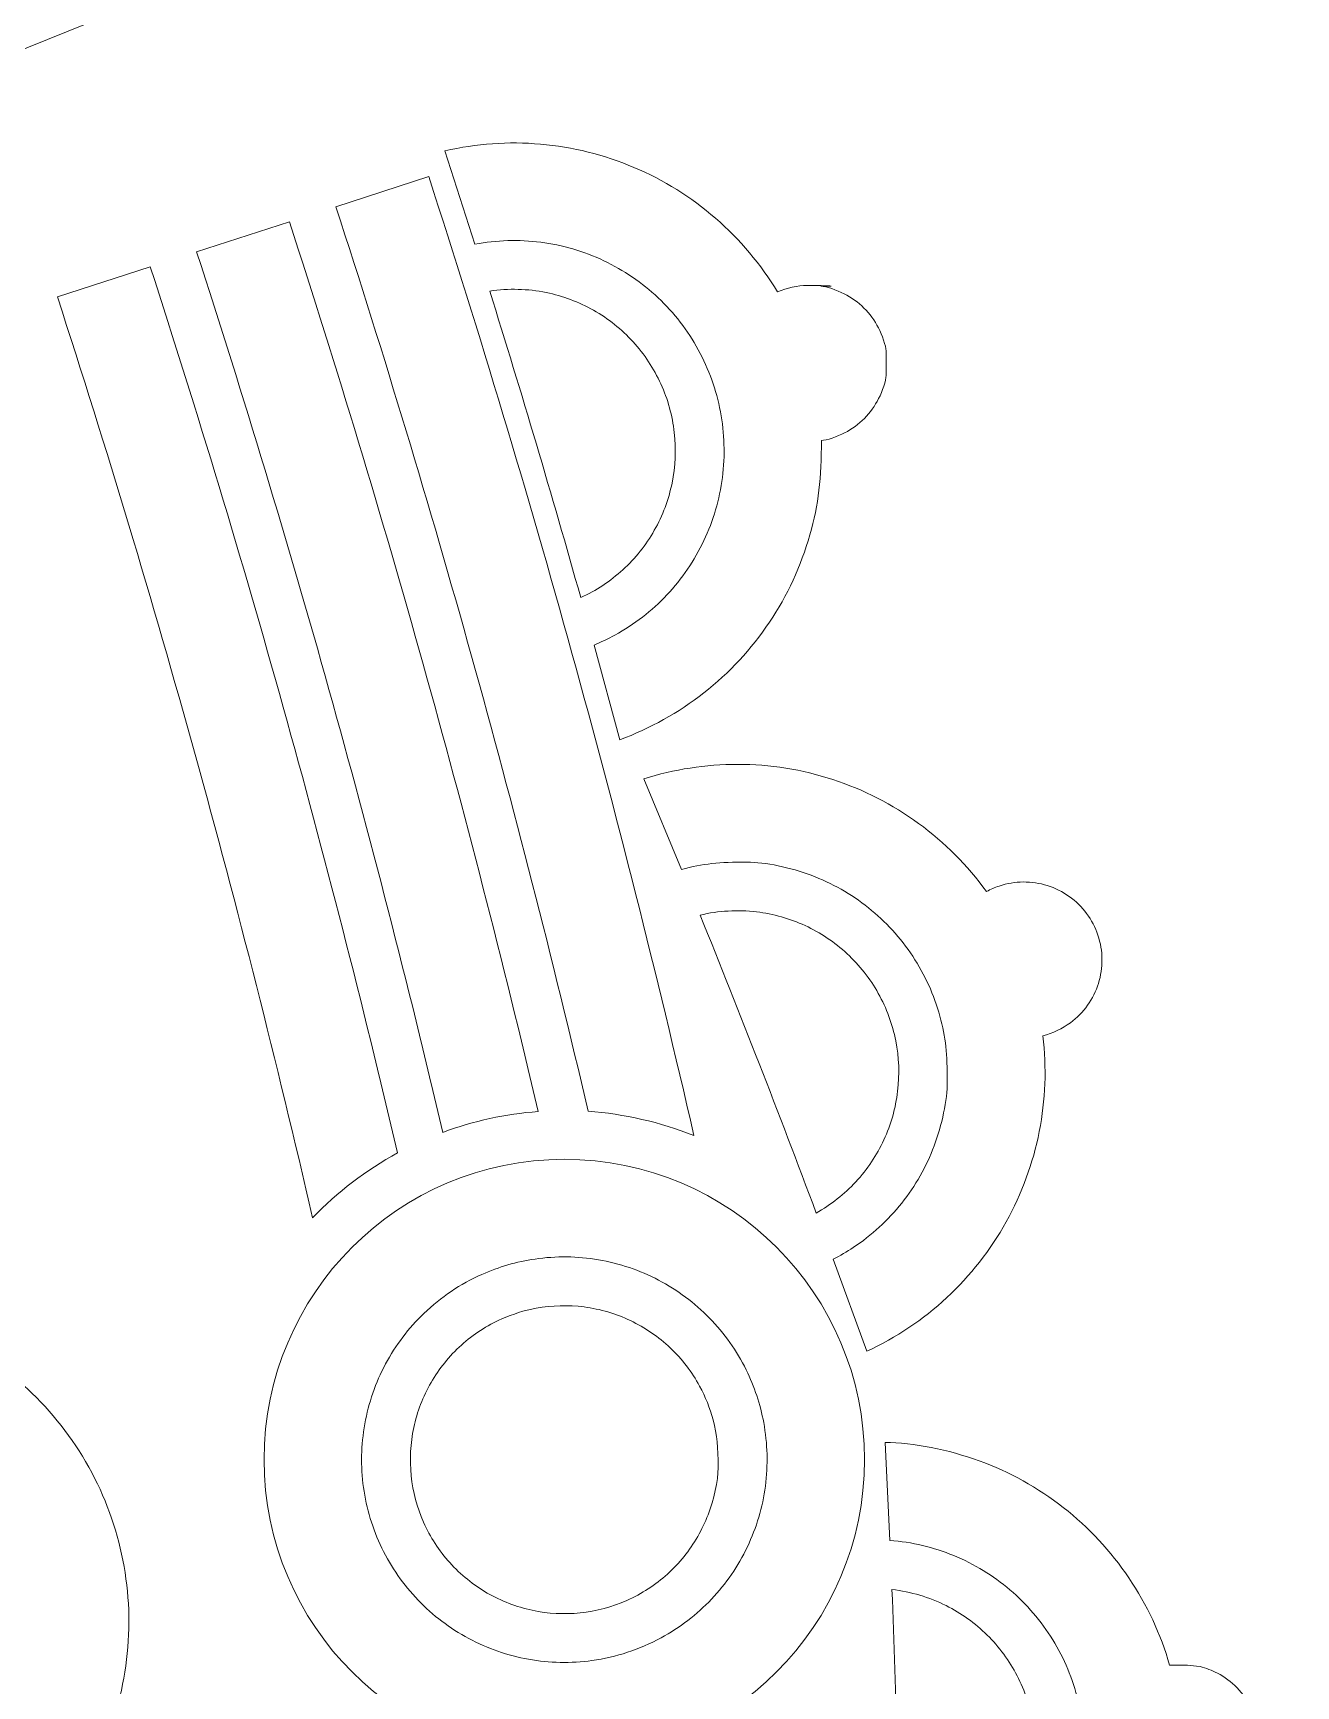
# Model space of a CAD drawing. Header units: millimetres. Extents: x -216 to 235, y -247 to 205.
# Drawn here: x 142.84 to 158.94, y 4.16 to 25.22 of the extents above; entities that cross this region are included whole.
import ezdxf

# ---------------------------------------------------------------- set-up
doc = ezdxf.new("R2010")
doc.units = ezdxf.units.MM
doc.header["$MEASUREMENT"] = 0
doc.layers.add('Camada 1', color=7, linetype='Continuous')

msp = doc.modelspace()

# ---------------------------------------------------------------- linework, layer by layer
at = {"layer": 'Camada 1', "color": 240, "lineweight": 18}
msp.add_open_spline([(40.386, -243.7514), (52.549, -242.0562), (64.5321, -239.369), (76.2543, -235.708), (76.2543, -235.708), (98.8911, -228.6351), (120.1427, -218.1082), (139.486, -204.3864), (139.486, -204.3864), (164.4969, -186.644), (185.4274, -164.233), (201.4217, -138.0695), (201.4217, -138.0695), (213.7717, -117.7741), (222.7947, -95.7966), (228.2686, -72.6782), (228.2686, -72.6782), (232.7664, -53.682), (234.7784, -34.2646), (234.2711, -14.7498), (234.2711, -14.7498), (233.6078, 8.9614), (229.2434, 32.277), (221.2854, 54.6227), (221.2854, 54.6227), (213.3274, 76.9685), (201.9717, 97.7943), (187.498, 116.5872), (187.498, 116.5872), (182.1139, 123.578), (176.3293, 130.2413), (170.1642, 136.5541), (170.1642, 136.5541), (153.5928, 153.4769), (134.5781, 167.599), (113.5883, 178.5727), (113.5883, 178.5727), (92.5985, 189.5464), (70.1505, 197.1015), (46.7969, 201.0519), (46.7969, 201.0519), (39.0919, 202.3552), (31.3295, 203.2562), (23.5308, 203.7524), (23.5308, 203.7524), (0.054, 205.2792), (-23.3725, 203.1146), (-46.1721, 197.3119), (-46.1721, 197.3119), (-57.2082, 194.503), (-67.9982, 190.8615), (-78.4793, 186.4083), (-78.4793, 186.4083), (-100.2525, 177.1917), (-120.3159, 164.6826), (-138.1754, 149.1888), (-138.1754, 149.1888), (-156.0349, 133.6951), (-171.2507, 115.5983), (-183.4483, 95.344), (-183.4483, 95.344), (-190.4371, 83.7389), (-196.3515, 71.5511), (-201.1434, 58.8799), (-201.1434, 58.8799), (-210.746, 33.3304), (-215.639, 6.4782), (-215.6655, -20.8162), (-215.6655, -20.8162), (-215.6885, -44.4186), (-212.0189, -67.7341), (-204.7472, -90.1884), (-204.7472, -90.1884), (-197.4754, -112.6427), (-186.7806, -133.683), (-172.926, -152.7913), (-172.926, -152.7913), (-167.4686, -160.3181), (-161.5547, -167.4917), (-155.2071, -174.2846)], degree=3, knots=[0, 0, 0, 0, 0.047619, 0.047619, 0.047619, 0.047619, 0.0952381, 0.0952381, 0.0952381, 0.0952381, 0.1428571, 0.1428571, 0.1428571, 0.1428571, 0.1904762, 0.1904762, 0.1904762, 0.1904762, 0.2380952, 0.2380952, 0.2380952, 0.2380952, 0.2857143, 0.2857143, 0.2857143, 0.2857143, 0.3333333, 0.3333333, 0.3333333, 0.3333333, 0.3809524, 0.3809524, 0.3809524, 0.3809524, 0.4285714, 0.4285714, 0.4285714, 0.4285714, 0.4761905, 0.4761905, 0.4761905, 0.4761905, 0.5238095, 0.5238095, 0.5238095, 0.5238095, 0.5714286, 0.5714286, 0.5714286, 0.5714286, 0.6190476, 0.6190476, 0.6190476, 0.6190476, 0.6666667, 0.6666667, 0.6666667, 0.6666667, 0.7142857, 0.7142857, 0.7142857, 0.7142857, 0.7619048, 0.7619048, 0.7619048, 0.7619048, 0.8095238, 0.8095238, 0.8095238, 0.8095238, 0.8571429, 0.8571429, 0.8571429, 0.8571429, 0.9047619, 0.9047619, 0.9047619, 0.9047619, 1, 1, 1, 1], dxfattribs=at)
at = {"layer": 'Camada 1', "color": 250, "lineweight": 18}
for points, knots in [([(169.4556, 135.5004), (152.9965, 152.348), (134.1044, 166.4135), (113.2447, 177.3504), (113.2447, 177.3504), (92.385, 188.2873), (70.0712, 195.8264), (46.8527, 199.782), (46.8527, 199.782), (39.1901, 201.0875), (31.4701, 201.9926), (23.7134, 202.4951), (23.7134, 202.4951), (0.3708, 204.0413), (-22.9262, 201.9169), (-45.6041, 196.1741), (-45.6041, 196.1741), (-56.5864, 193.3931), (-67.3248, 189.7829), (-77.7567, 185.3645), (-77.7567, 185.3645), (-99.4202, 176.2238), (-119.3871, 163.8067), (-137.1658, 148.419), (-137.1658, 148.419), (-154.9444, 133.0313), (-170.097, 115.0518), (-182.2504, 94.9233), (-182.2504, 94.9233), (-189.2131, 83.3915), (-195.1084, 71.2792), (-199.8881, 58.6848), (-199.8881, 58.6848), (-209.4979, 33.2044), (-214.3954, 6.4161), (-214.4225, -20.8161), (-214.4225, -20.8161), (-214.4225, -44.3152), (-210.6959, -67.68), (-203.3914, -90.0987), (-203.3914, -90.0987), (-196.087, -112.5174), (-185.3655, -133.5174), (-171.4908, -152.5816), (-171.4908, -152.5816), (-166.2338, -159.8049), (-160.555, -166.7015), (-154.4747, -173.2469), (-154.4747, -173.2469), (-138.5335, -190.4321), (-120.1002, -204.912), (-99.6287, -216.33), (-99.6287, -216.33), (-77.9909, -228.3986), (-54.6567, -236.727), (-30.2673, -241.0865), (-30.2673, -241.0865), (-7.2069, -245.2627), (16.2229, -245.78), (39.4452, -242.6257)], [0, 0, 0, 0, 0.0625, 0.0625, 0.0625, 0.0625, 0.125, 0.125, 0.125, 0.125, 0.1875, 0.1875, 0.1875, 0.1875, 0.25, 0.25, 0.25, 0.25, 0.3125, 0.3125, 0.3125, 0.3125, 0.375, 0.375, 0.375, 0.375, 0.4375, 0.4375, 0.4375, 0.4375, 0.5, 0.5, 0.5, 0.5, 0.5625, 0.5625, 0.5625, 0.5625, 0.625, 0.625, 0.625, 0.625, 0.6875, 0.6875, 0.6875, 0.6875, 0.75, 0.75, 0.75, 0.75, 0.8125, 0.8125, 0.8125, 0.8125, 0.875, 0.875, 0.875, 0.875, 1, 1, 1, 1]), ([(99.0752, -223.5108), (120.3873, -214.0775), (139.9613, -201.4264), (157.3152, -185.869), (157.3152, -185.869), (174.6691, -170.3116), (189.3757, -152.2309), (201.0728, -132.0723), (201.0728, -132.0723), (204.8494, -125.5637), (208.2899, -118.8715), (211.3855, -112.0128), (211.3855, -112.0128), (220.9957, -90.6018), (227.1381, -67.9511), (229.6616, -44.6183), (229.6616, -44.6183), (230.6264, -35.6978), (231.0521, -26.7353), (230.9373, -17.7634), (230.9373, -17.7634), (230.6204, 5.5261), (226.664, 28.4794), (219.1656, 50.5313), (219.1656, 50.5313), (211.6673, 72.5831), (200.8116, 93.1904), (186.8659, 111.8459), (186.8659, 111.8459), (180.4775, 120.3917), (173.4894, 128.4544), (165.9379, 135.9921), (165.9379, 135.9921), (163.2606, 138.6646), (160.5161, 141.2679), (157.7061, 143.8004)], [0, 0, 0, 0, 0.1, 0.1, 0.1, 0.1, 0.2, 0.2, 0.2, 0.2, 0.3, 0.3, 0.3, 0.3, 0.4, 0.4, 0.4, 0.4, 0.5, 0.5, 0.5, 0.5, 0.6, 0.6, 0.6, 0.6, 0.7, 0.7, 0.7, 0.7, 0.8, 0.8, 0.8, 0.8, 1, 1, 1, 1]), ([(60.7714, 142.4533), (77.9787, 137.0124), (94.123, 128.9467), (108.8068, 118.4548), (108.8068, 118.4548), (124.9538, 106.9173), (138.8796, 92.7784), (150.1705, 76.4581), (150.1705, 76.4581), (160.415, 61.5908), (168.2076, 45.304), (173.3565, 27.9986), (173.3565, 27.9986), (178.6945, 10.0576), (181.054, -8.5113), (180.3726, -27.2172), (180.3726, -27.2172), (179.6985, -45.2033), (176.219, -62.8625), (170.0198, -79.76), (170.0198, -79.76), (163.8206, -96.6575), (155.0545, -112.3772), (143.9371, -126.532), (143.9371, -126.532), (140.0032, -131.5408), (135.7961, -136.3224), (131.3289, -140.8621), (131.3289, -140.8621), (122.0238, -150.3182), (111.6907, -158.6385), (100.4673, -165.7122)], [0, 0, 0, 0, 0.1111111, 0.1111111, 0.1111111, 0.1111111, 0.2222222, 0.2222222, 0.2222222, 0.2222222, 0.3333333, 0.3333333, 0.3333333, 0.3333333, 0.4444444, 0.4444444, 0.4444444, 0.4444444, 0.5555556, 0.5555556, 0.5555556, 0.5555556, 0.6666667, 0.6666667, 0.6666667, 0.6666667, 0.7777778, 0.7777778, 0.7777778, 0.7777778, 1, 1, 1, 1]), ([(157.7781, 142.3947), (174.8588, 126.9372), (189.3112, 108.9981), (200.7793, 89.0189), (200.7793, 89.0189), (208.9387, 74.804), (215.4585, 59.7664), (220.2569, 44.0943), (220.2569, 44.0943), (227.0855, 21.7894), (230.3409, -1.3091), (229.9427, -24.6323), (229.9427, -24.6323), (229.7943, -33.3264), (229.1356, -41.9967), (227.9688, -50.6134), (227.9688, -50.6134), (224.8247, -73.616), (218.1209, -95.8435), (208.0225, -116.7486), (208.0225, -116.7486), (198.742, -135.9605), (186.7927, -153.6364), (172.4235, -169.4081), (172.4235, -169.4081), (151.9431, -191.8875), (127.3193, -209.7323), (99.5812, -222.1967)], [0, 0, 0, 0, 0.125, 0.125, 0.125, 0.125, 0.25, 0.25, 0.25, 0.25, 0.375, 0.375, 0.375, 0.375, 0.5, 0.5, 0.5, 0.5, 0.625, 0.625, 0.625, 0.625, 0.75, 0.75, 0.75, 0.75, 1, 1, 1, 1]), ([(99.8055, -164.6599), (114.881, -155.2167), (128.2937, -143.5315), (139.7132, -129.8919), (139.7132, -129.8919), (152.7839, -114.2803), (162.8561, -96.5853), (169.6061, -77.3759), (169.6061, -77.3759), (175.5536, -60.4675), (178.7829, -42.8368), (179.2144, -24.9179), (179.2144, -24.9179), (179.4625, -14.612), (178.7772, -4.3259), (177.1642, 5.8561), (177.1642, 5.8561), (174.3321, 23.5449), (168.7678, 40.5729), (160.6081, 56.5209), (160.6081, 56.5209), (152.4838, 72.3997), (141.9854, 86.8191), (129.3689, 99.4273), (129.3689, 99.4273), (116.7368, 112.0511), (102.2854, 122.5434), (86.3705, 130.6458), (86.3705, 130.6458), (78.0161, 134.8992), (69.3387, 138.4478), (60.3979, 141.2675)], [0, 0, 0, 0, 0.1111111, 0.1111111, 0.1111111, 0.1111111, 0.2222222, 0.2222222, 0.2222222, 0.2222222, 0.3333333, 0.3333333, 0.3333333, 0.3333333, 0.4444444, 0.4444444, 0.4444444, 0.4444444, 0.5555556, 0.5555556, 0.5555556, 0.5555556, 0.6666667, 0.6666667, 0.6666667, 0.6666667, 0.7777778, 0.7777778, 0.7777778, 0.7777778, 1, 1, 1, 1]), ([(39.4452, -242.6257), (51.8039, -240.947), (63.9786, -238.2392), (75.8837, -234.5214), (75.8837, -234.5214), (98.4034, -227.4817), (119.5445, -217.0058), (138.7865, -203.3516), (138.7865, -203.3516), (162.3398, -186.6382), (182.2735, -165.7398), (197.8558, -141.4234), (197.8558, -141.4234), (210.5592, -121.5071), (219.9906, -99.8488), (225.9178, -76.9817), (225.9178, -76.9817), (231.1662, -56.7331), (233.5541, -35.952), (233.035, -15.0406), (233.035, -15.0406), (232.4527, 8.4214), (228.2073, 31.5036), (220.4032, 53.6376), (220.4032, 53.6376), (212.5992, 75.7714), (201.4288, 96.412), (187.1669, 115.0511), (187.1669, 115.0511), (181.6804, 122.2215), (175.7693, 129.0463), (169.4555, 135.5004)], [0, 0, 0, 0, 0.1111111, 0.1111111, 0.1111111, 0.1111111, 0.2222222, 0.2222222, 0.2222222, 0.2222222, 0.3333333, 0.3333333, 0.3333333, 0.3333333, 0.4444444, 0.4444444, 0.4444444, 0.4444444, 0.5555556, 0.5555556, 0.5555556, 0.5555556, 0.6666667, 0.6666667, 0.6666667, 0.6666667, 0.7777778, 0.7777778, 0.7777778, 0.7777778, 1, 1, 1, 1]), ([(148.7192, 133.8278), (164.905, 119.3146), (178.6212, 102.4479), (189.53, 83.6432), (189.53, 83.6432), (198.4411, 68.2822), (205.3104, 51.9059), (210.0247, 34.7844), (210.0247, 34.7844), (217.5235, 7.5444), (219.4373, -20.6439), (215.6891, -48.6475), (215.6891, -48.6475), (212.7593, -70.3435), (206.4715, -91.3141), (196.9806, -111.043), (196.9806, -111.043), (188.8786, -127.8847), (178.5954, -143.4905), (166.316, -157.5797), (166.316, -157.5797), (149.2138, -177.2025), (128.7813, -193.3288), (105.7217, -205.4035), (105.7217, -205.4035), (105.5479, -205.7723), (105.3184, -206.1094), (105.039, -206.4064), (105.039, -206.4064), (104.8151, -206.6446), (104.5629, -206.8527), (104.2866, -207.0274), (104.2866, -207.0274), (104.2866, -207.2716), (104.248, -207.5139), (104.1722, -207.7466), (104.1722, -207.7466), (104.0964, -207.9793), (103.9852, -208.1974), (103.8412, -208.3953), (103.8412, -208.3953), (103.779, -208.4809), (103.711, -208.562), (103.6377, -208.6384), (103.6377, -208.6384), (103.4563, -208.8272), (103.2565, -208.9964), (103.0404, -209.1442), (103.0404, -209.1442), (103.0124, -209.6654), (102.9156, -210.1783), (102.7516, -210.6738), (102.7516, -210.6738), (102.6789, -210.8857), (102.5739, -211.0836), (102.4393, -211.2627), (102.4393, -211.2627), (102.3046, -211.4418), (102.1436, -211.5977), (101.9602, -211.7264)], [0, 0, 0, 0, 0.0625, 0.0625, 0.0625, 0.0625, 0.125, 0.125, 0.125, 0.125, 0.1875, 0.1875, 0.1875, 0.1875, 0.25, 0.25, 0.25, 0.25, 0.3125, 0.3125, 0.3125, 0.3125, 0.375, 0.375, 0.375, 0.375, 0.4375, 0.4375, 0.4375, 0.4375, 0.5, 0.5, 0.5, 0.5, 0.5625, 0.5625, 0.5625, 0.5625, 0.625, 0.625, 0.625, 0.625, 0.6875, 0.6875, 0.6875, 0.6875, 0.75, 0.75, 0.75, 0.75, 0.8125, 0.8125, 0.8125, 0.8125, 0.875, 0.875, 0.875, 0.875, 1, 1, 1, 1]), ([(152.884, 21.9939), (153.2291, 21.9939), (152.7797, 22.0054), (152.7099, 22.0054), (152.7099, 22.0054), (152.5857, 22.0054), (152.4504, 21.9745), (152.3305, 21.9209), (152.3305, 21.9209), (152.1178, 22.2742), (151.8524, 22.5898), (151.541, 22.8601), (151.541, 22.8601), (151.2295, 23.1303), (150.8796, 23.3485), (150.4999, 23.5093), (150.4999, 23.5093), (150.1202, 23.6701), (149.72, 23.7695), (149.3092, 23.8051), (149.3092, 23.8051), (148.9004, 23.8405), (148.4912, 23.8118), (148.0914, 23.7198)], [0, 0, 0, 0, 0.1428571, 0.1428571, 0.1428571, 0.1428571, 0.2857143, 0.2857143, 0.2857143, 0.2857143, 0.4285714, 0.4285714, 0.4285714, 0.4285714, 0.5714286, 0.5714286, 0.5714286, 0.5714286, 0.7142857, 0.7142857, 0.7142857, 0.7142857, 1, 1, 1, 1]), ([(146.7007, 23.0072), (147.9351, 19.2123), (149.0078, 15.3685), (149.9166, 11.4827), (149.9166, 11.4827), (150.3794, 11.4465), (150.8318, 11.3426), (151.2639, 11.1732)], [0, 0, 0, 0, 0.3333333, 0.3333333, 0.3333333, 0.3333333, 1, 1, 1, 1]), ([(148.4738, 22.53), (148.7505, 22.5823), (149.032, 22.5906), (149.3114, 22.5548), (149.3114, 22.5548), (149.5907, 22.519), (149.861, 22.4399), (150.1157, 22.3195), (150.1157, 22.3195), (150.3703, 22.1992), (150.6029, 22.0404), (150.8079, 21.8472), (150.8079, 21.8472), (151.0128, 21.6541), (151.185, 21.4312), (151.3202, 21.1842), (151.3202, 21.1842), (151.4555, 20.9371), (151.5504, 20.672), (151.6027, 20.3952), (151.6027, 20.3952), (151.6549, 20.1185), (151.6633, 19.837), (151.6275, 19.5576), (151.6275, 19.5576), (151.5917, 19.2782), (151.5126, 19.0079), (151.3922, 18.7533), (151.3922, 18.7533), (151.2718, 18.4987), (151.1131, 18.2661), (150.9199, 18.0611), (150.9199, 18.0611), (150.7268, 17.8562), (150.5039, 17.6839), (150.2569, 17.5487), (150.2569, 17.5487), (150.1707, 17.5015), (150.082, 17.4591), (149.9911, 17.4217)], [0, 0, 0, 0, 0.0909091, 0.0909091, 0.0909091, 0.0909091, 0.1818182, 0.1818182, 0.1818182, 0.1818182, 0.2727273, 0.2727273, 0.2727273, 0.2727273, 0.3636364, 0.3636364, 0.3636364, 0.3636364, 0.4545455, 0.4545455, 0.4545455, 0.4545455, 0.5454545, 0.5454545, 0.5454545, 0.5454545, 0.6363636, 0.6363636, 0.6363636, 0.6363636, 0.7272727, 0.7272727, 0.7272727, 0.7272727, 0.8181818, 0.8181818, 0.8181818, 0.8181818, 1, 1, 1, 1]), ([(149.2793, 11.4783), (148.8633, 11.447), (148.4557, 11.3578), (148.0646, 11.2126), (148.0646, 11.2126), (147.1749, 14.9952), (146.128, 18.7373), (144.9256, 22.4323)], [0, 0, 0, 0, 0.3333333, 0.3333333, 0.3333333, 0.3333333, 1, 1, 1, 1]), ([(149.3829, 21.9136), (149.145, 21.9622), (148.9023, 21.9684), (148.6622, 21.9319), (148.6622, 21.9319), (149.0674, 20.6357), (149.4541, 19.3339), (149.8222, 18.0266)], [0, 0, 0, 0, 0.3333333, 0.3333333, 0.3333333, 0.3333333, 1, 1, 1, 1]), ([(149.8222, 18.0266), (150.019, 18.1161), (150.1995, 18.2353), (150.359, 18.3813), (150.359, 18.3813), (150.5186, 18.5272), (150.6534, 18.6963), (150.76, 18.8844), (150.76, 18.8844), (150.8667, 19.0726), (150.9426, 19.275), (150.9859, 19.4869), (150.9859, 19.4869), (151.0292, 19.6988), (151.0389, 19.9148), (151.0146, 20.1297), (151.0146, 20.1297), (150.9903, 20.3446), (150.9327, 20.553), (150.8432, 20.7499), (150.8432, 20.7499), (150.7537, 20.9467), (150.6345, 21.1271), (150.4886, 21.2867), (150.4886, 21.2867), (150.3426, 21.4463), (150.1735, 21.5811), (149.9854, 21.6877), (149.9854, 21.6877), (149.7973, 21.7944), (149.5948, 21.8703), (149.3829, 21.9136)], [0, 0, 0, 0, 0.1111111, 0.1111111, 0.1111111, 0.1111111, 0.2222222, 0.2222222, 0.2222222, 0.2222222, 0.3333333, 0.3333333, 0.3333333, 0.3333333, 0.4444444, 0.4444444, 0.4444444, 0.4444444, 0.5555556, 0.5555556, 0.5555556, 0.5555556, 0.6666667, 0.6666667, 0.6666667, 0.6666667, 0.7777778, 0.7777778, 0.7777778, 0.7777778, 1, 1, 1, 1]), ([(150.3192, 16.2157), (150.7065, 16.3575), (151.0668, 16.5582), (151.3912, 16.8127), (151.3912, 16.8127), (151.7157, 17.0673), (151.9963, 17.3694), (152.2263, 17.7118), (152.2263, 17.7118), (152.4562, 18.0541), (152.6297, 18.4282), (152.7426, 18.8249), (152.7426, 18.8249), (152.8542, 19.217), (152.8902, 19.5544), (152.8902, 20.0291), (152.8902, 20.0291), (152.9535, 20.0291), (153.0928, 20.0784), (153.1859, 20.1262), (153.1859, 20.1262), (153.2789, 20.1739), (153.3633, 20.2357), (153.4371, 20.3099), (153.4371, 20.3099), (153.5108, 20.3841), (153.572, 20.4689), (153.6192, 20.5622), (153.6192, 20.5622), (153.6664, 20.6556), (153.7144, 20.7942), (153.7144, 20.8585), (153.7144, 20.8585), (153.7144, 21.1576), (153.7134, 20.8454), (153.7134, 21.1697), (153.7134, 21.1697), (153.7134, 21.233), (153.6641, 21.3723), (153.6163, 21.4654), (153.6163, 21.4654), (153.5685, 21.5584), (153.5068, 21.6428), (153.4326, 21.7165), (153.4326, 21.7165), (153.3584, 21.7903), (153.2736, 21.8515), (153.1802, 21.8987), (153.1802, 21.8987), (153.0869, 21.9459), (152.9483, 21.9939), (152.884, 21.9939)], [0, 0, 0, 0, 0.0714286, 0.0714286, 0.0714286, 0.0714286, 0.1428571, 0.1428571, 0.1428571, 0.1428571, 0.2142857, 0.2142857, 0.2142857, 0.2142857, 0.2857143, 0.2857143, 0.2857143, 0.2857143, 0.3571429, 0.3571429, 0.3571429, 0.3571429, 0.4285714, 0.4285714, 0.4285714, 0.4285714, 0.5, 0.5, 0.5, 0.5, 0.5714286, 0.5714286, 0.5714286, 0.5714286, 0.6428571, 0.6428571, 0.6428571, 0.6428571, 0.7142857, 0.7142857, 0.7142857, 0.7142857, 0.7857143, 0.7857143, 0.7857143, 0.7857143, 0.8571429, 0.8571429, 0.8571429, 0.8571429, 1, 1, 1, 1]), ([(147.487, 10.95), (147.0847, 10.7312), (146.7207, 10.4534), (146.4035, 10.1231), (146.4035, 10.1231), (145.4923, 14.0812), (144.4075, 17.9953), (143.1512, 21.8577)], [0, 0, 0, 0, 0.3333333, 0.3333333, 0.3333333, 0.3333333, 1, 1, 1, 1]), ([(154.9949, 14.2811), (154.7529, 14.615), (154.4617, 14.907), (154.1284, 15.1498), (154.1284, 15.1498), (153.7951, 15.3926), (153.4278, 15.5804), (153.0358, 15.7083), (153.0358, 15.7083), (152.6438, 15.8362), (152.2343, 15.9018), (151.8241, 15.9018), (151.8241, 15.9018), (151.4142, 15.9018), (151.0136, 15.8398), (150.6253, 15.7157)], [0, 0, 0, 0, 0.2, 0.2, 0.2, 0.2, 0.4, 0.4, 0.4, 0.4, 0.6, 0.6, 0.6, 0.6, 1, 1, 1, 1]), ([(151.1059, 14.562), (151.3773, 14.637), (151.5923, 14.656), (151.9385, 14.656), (151.9385, 14.656), (152.1763, 14.656), (152.4958, 14.5871), (152.7595, 14.4882), (152.7595, 14.4882), (153.0232, 14.3893), (153.2683, 14.2504), (153.4885, 14.0748), (153.4885, 14.0748), (153.7087, 13.8993), (153.8988, 13.6915), (154.054, 13.4565), (154.054, 13.4565), (154.2093, 13.2215), (154.3258, 12.9651), (154.4008, 12.6936), (154.4008, 12.6936), (154.4758, 12.4221), (154.4949, 12.2072), (154.4949, 11.8609), (154.4949, 11.8609), (154.4949, 11.6232), (154.4259, 11.3036), (154.327, 11.0399), (154.327, 11.0399), (154.2282, 10.7762), (154.0892, 10.5312), (153.9137, 10.311), (153.9137, 10.311), (153.7382, 10.0907), (153.5303, 9.9007), (153.2953, 9.7454), (153.2953, 9.7454), (153.2133, 9.6913), (153.1284, 9.6417), (153.041, 9.5969)], [0, 0, 0, 0, 0.0909091, 0.0909091, 0.0909091, 0.0909091, 0.1818182, 0.1818182, 0.1818182, 0.1818182, 0.2727273, 0.2727273, 0.2727273, 0.2727273, 0.3636364, 0.3636364, 0.3636364, 0.3636364, 0.4545455, 0.4545455, 0.4545455, 0.4545455, 0.5454545, 0.5454545, 0.5454545, 0.5454545, 0.6363636, 0.6363636, 0.6363636, 0.6363636, 0.7272727, 0.7272727, 0.7272727, 0.7272727, 0.8181818, 0.8181818, 0.8181818, 0.8181818, 1, 1, 1, 1]), ([(155.667, 11.2237), (155.7462, 11.6263), (155.7617, 12.0362), (155.7132, 12.4436), (155.7132, 12.4436), (155.8407, 12.4753), (155.9593, 12.5314), (156.0648, 12.6096), (156.0648, 12.6096), (156.1488, 12.672), (156.2219, 12.7467), (156.2825, 12.8319), (156.2825, 12.8319), (156.3431, 12.9172), (156.3896, 13.0109), (156.4209, 13.1107), (156.4209, 13.1107), (156.4522, 13.2105), (156.4664, 13.3092), (156.4664, 13.4185), (156.4664, 13.4185), (156.4664, 13.5188), (156.4479, 13.6262), (156.4146, 13.7253), (156.4146, 13.7253), (156.3812, 13.8245), (156.3328, 13.9172), (156.2704, 14.0011), (156.2704, 14.0011), (156.2081, 14.0851), (156.1334, 14.1583), (156.0481, 14.2189), (156.0481, 14.2189), (155.9629, 14.2795), (155.8692, 14.326), (155.7694, 14.3573), (155.7694, 14.3573), (155.6696, 14.3886), (155.5708, 14.4028), (155.4615, 14.4028), (155.4615, 14.4028), (155.3613, 14.4028), (155.2538, 14.3843), (155.1547, 14.351), (155.1547, 14.351), (155.0994, 14.3324), (155.046, 14.309), (154.9949, 14.2811)], [0, 0, 0, 0, 0.0769231, 0.0769231, 0.0769231, 0.0769231, 0.1538462, 0.1538462, 0.1538462, 0.1538462, 0.2307692, 0.2307692, 0.2307692, 0.2307692, 0.3076923, 0.3076923, 0.3076923, 0.3076923, 0.3846154, 0.3846154, 0.3846154, 0.3846154, 0.4615385, 0.4615385, 0.4615385, 0.4615385, 0.5384615, 0.5384615, 0.5384615, 0.5384615, 0.6153846, 0.6153846, 0.6153846, 0.6153846, 0.6923077, 0.6923077, 0.6923077, 0.6923077, 0.7692308, 0.7692308, 0.7692308, 0.7692308, 0.8461538, 0.8461538, 0.8461538, 0.8461538, 1, 1, 1, 1]), ([(153.6149, 12.9832), (153.5094, 13.172), (153.3757, 13.3419), (153.2171, 13.4889), (153.2171, 13.4889), (153.0584, 13.6358), (152.8787, 13.7561), (152.6824, 13.8468), (152.6824, 13.8468), (152.4861, 13.9375), (152.278, 13.9964), (152.0633, 14.022), (152.0633, 14.022), (151.8222, 14.0508), (151.5798, 14.0368), (151.3435, 13.9806), (151.3435, 13.9806), (151.8547, 12.7224), (152.3479, 11.457), (152.823, 10.1848)], [0, 0, 0, 0, 0.1666667, 0.1666667, 0.1666667, 0.1666667, 0.3333333, 0.3333333, 0.3333333, 0.3333333, 0.5, 0.5, 0.5, 0.5, 0.6666667, 0.6666667, 0.6666667, 0.6666667, 1, 1, 1, 1]), ([(152.823, 10.1848), (153.0117, 10.2903), (153.1817, 10.424), (153.3286, 10.5827), (153.3286, 10.5827), (153.4755, 10.7413), (153.5959, 10.921), (153.6866, 11.1173), (153.6866, 11.1173), (153.7773, 11.3136), (153.8362, 11.5217), (153.8618, 11.7364), (153.8618, 11.7364), (153.8874, 11.9512), (153.8791, 12.1672), (153.8371, 12.3794), (153.8371, 12.3794), (153.7951, 12.5915), (153.7204, 12.7944), (153.6149, 12.9832)], [0, 0, 0, 0, 0.1666667, 0.1666667, 0.1666667, 0.1666667, 0.3333333, 0.3333333, 0.3333333, 0.3333333, 0.5, 0.5, 0.5, 0.5, 0.6666667, 0.6666667, 0.6666667, 0.6666667, 1, 1, 1, 1]), ([(153.4688, 8.4226), (153.8429, 8.5961), (154.1853, 8.826), (154.4875, 9.1065), (154.4875, 9.1065), (154.7896, 9.3871), (155.0442, 9.7115), (155.2449, 10.0717), (155.2449, 10.0717), (155.4456, 10.432), (155.5875, 10.8191), (155.667, 11.2237)], [0, 0, 0, 0, 0.25, 0.25, 0.25, 0.25, 0.5, 0.5, 0.5, 0.5, 1, 1, 1, 1]), ([(149.6126, 3.2152), (147.4991, 3.2152), (145.7857, 4.9286), (145.7857, 7.0421), (145.7857, 7.0421), (145.7857, 9.1556), (147.4991, 10.869), (149.6126, 10.869), (149.6126, 10.869), (151.7262, 10.869), (153.4395, 9.1556), (153.4395, 7.0421), (153.4395, 7.0421), (153.4395, 4.9286), (151.7262, 3.2152), (149.6126, 3.2152)], [0, 0, 0, 0, 0.2, 0.2, 0.2, 0.2, 0.4, 0.4, 0.4, 0.4, 0.6, 0.6, 0.6, 0.6, 1, 1, 1, 1]), ([(151.9307, 8.1856), (151.8102, 8.4294), (151.653, 8.6513), (151.4631, 8.8459), (151.4631, 8.8459), (151.2732, 9.0405), (151.0551, 9.2029), (150.8143, 9.3293), (150.8143, 9.3293), (150.5736, 9.4557), (150.316, 9.5428), (150.048, 9.5886), (150.048, 9.5886), (149.7799, 9.6344), (149.508, 9.6377), (149.239, 9.5984), (149.239, 9.5984), (149.005, 9.5642), (148.7778, 9.4985), (148.5617, 9.4024), (148.5617, 9.4024), (148.2877, 9.2806), (148.0387, 9.1133), (147.8225, 8.9055), (147.8225, 8.9055), (147.6265, 8.7173), (147.4624, 8.5007), (147.3342, 8.2611), (147.3342, 8.2611), (147.2059, 8.0216), (147.1168, 7.7649), (147.0689, 7.4974), (147.0689, 7.4974), (147.021, 7.2299), (147.0155, 6.9583), (147.0526, 6.6891), (147.0526, 6.6891), (147.0897, 6.4199), (147.1685, 6.1598), (147.2869, 5.9153), (147.2869, 5.9153), (147.4054, 5.6708), (147.5607, 5.4478), (147.7489, 5.2518), (147.7489, 5.2518), (147.9371, 5.0558), (148.1537, 4.8917), (148.3933, 4.7635), (148.3933, 4.7635), (148.6329, 4.6353), (148.8895, 4.5462), (149.157, 4.4983), (149.157, 4.4983), (149.4245, 4.4504), (149.6961, 4.4449), (149.9653, 4.482), (149.9653, 4.482), (150.275, 4.5247), (150.5721, 4.6223), (150.8468, 4.7716)], [0, 0, 0, 0, 0.0625, 0.0625, 0.0625, 0.0625, 0.125, 0.125, 0.125, 0.125, 0.1875, 0.1875, 0.1875, 0.1875, 0.25, 0.25, 0.25, 0.25, 0.3125, 0.3125, 0.3125, 0.3125, 0.375, 0.375, 0.375, 0.375, 0.4375, 0.4375, 0.4375, 0.4375, 0.5, 0.5, 0.5, 0.5, 0.5625, 0.5625, 0.5625, 0.5625, 0.625, 0.625, 0.625, 0.625, 0.6875, 0.6875, 0.6875, 0.6875, 0.75, 0.75, 0.75, 0.75, 0.8125, 0.8125, 0.8125, 0.8125, 0.875, 0.875, 0.875, 0.875, 1, 1, 1, 1]), ([(140.7961, 1.0074), (141.2137, 1.0895), (141.6132, 1.236), (141.9849, 1.4431), (141.9849, 1.4431), (142.3566, 1.6502), (142.6914, 1.9129), (142.9809, 2.2248), (142.9809, 2.2248), (143.2704, 2.5366), (143.5076, 2.8899), (143.6866, 3.276), (143.6866, 3.276), (143.8656, 3.662), (143.9819, 4.0713), (144.0328, 4.4938), (144.0328, 4.4938), (144.0838, 4.9162), (144.068, 5.3415), (143.9859, 5.759), (143.9859, 5.759), (143.9038, 6.1765), (143.7574, 6.5761), (143.5502, 6.9478), (143.5502, 6.9478), (143.3431, 7.3195), (143.0804, 7.6542), (142.7686, 7.9437), (142.7686, 7.9437), (142.4567, 8.2333), (142.1034, 8.4704), (141.7174, 8.6494), (141.7174, 8.6494), (141.3313, 8.8284), (140.922, 8.9448), (140.4995, 8.9957), (140.4995, 8.9957), (140.0771, 9.0466), (139.6518, 9.0309), (139.2343, 8.9487)], [0, 0, 0, 0, 0.0909091, 0.0909091, 0.0909091, 0.0909091, 0.1818182, 0.1818182, 0.1818182, 0.1818182, 0.2727273, 0.2727273, 0.2727273, 0.2727273, 0.3636364, 0.3636364, 0.3636364, 0.3636364, 0.4545455, 0.4545455, 0.4545455, 0.4545455, 0.5454545, 0.5454545, 0.5454545, 0.5454545, 0.6363636, 0.6363636, 0.6363636, 0.6363636, 0.7272727, 0.7272727, 0.7272727, 0.7272727, 0.8181818, 0.8181818, 0.8181818, 0.8181818, 1, 1, 1, 1]), ([(151.5731, 6.9395), (151.5731, 7.2039), (151.5624, 7.3508), (151.509, 7.5501), (151.509, 7.5501), (151.469, 7.6994), (151.4117, 7.843), (151.3379, 7.9788), (151.3379, 7.9788), (151.2392, 8.1602), (151.1134, 8.3239), (150.9635, 8.466), (150.9635, 8.466), (150.8136, 8.6079), (150.6433, 8.7248), (150.4569, 8.8135), (150.4569, 8.8135), (150.2704, 8.9023), (150.0724, 8.9608), (149.8676, 8.9875), (149.8676, 8.9875), (149.6629, 9.0143), (149.4565, 9.0087), (149.2535, 8.9709), (149.2535, 8.9709), (149.1023, 8.9428), (148.9555, 8.8972), (148.815, 8.8347), (148.815, 8.8347), (148.6264, 8.7509), (148.4533, 8.6385), (148.2999, 8.5006), (148.2999, 8.5006), (148.1465, 8.3626), (148.0166, 8.2023), (147.9133, 8.0236), (147.9133, 8.0236), (147.8101, 7.845), (147.7361, 7.6523), (147.6931, 7.4506), (147.6931, 7.4506), (147.6501, 7.2487), (147.6392, 7.0427), (147.6606, 6.8375), (147.6606, 6.8375), (147.6821, 6.6322), (147.7354, 6.4329), (147.8192, 6.2443), (147.8192, 6.2443), (147.9031, 6.0558), (148.0154, 5.8827), (148.1534, 5.7293), (148.1534, 5.7293), (148.2914, 5.5759), (148.4517, 5.446), (148.6303, 5.3427), (148.6303, 5.3427), (148.809, 5.2394), (149.0016, 5.1654), (149.2034, 5.1224), (149.2034, 5.1224), (149.4052, 5.0794), (149.6113, 5.0685), (149.8165, 5.09), (149.8165, 5.09), (150.0217, 5.1115), (150.2211, 5.1648), (150.4096, 5.2486), (150.4096, 5.2486), (150.5043, 5.2907), (150.5953, 5.3402), (150.6822, 5.3966)], [0, 0, 0, 0, 0.0526316, 0.0526316, 0.0526316, 0.0526316, 0.1052632, 0.1052632, 0.1052632, 0.1052632, 0.1578947, 0.1578947, 0.1578947, 0.1578947, 0.2105263, 0.2105263, 0.2105263, 0.2105263, 0.2631579, 0.2631579, 0.2631579, 0.2631579, 0.3157895, 0.3157895, 0.3157895, 0.3157895, 0.3684211, 0.3684211, 0.3684211, 0.3684211, 0.4210526, 0.4210526, 0.4210526, 0.4210526, 0.4736842, 0.4736842, 0.4736842, 0.4736842, 0.5263158, 0.5263158, 0.5263158, 0.5263158, 0.5789474, 0.5789474, 0.5789474, 0.5789474, 0.6315789, 0.6315789, 0.6315789, 0.6315789, 0.6842105, 0.6842105, 0.6842105, 0.6842105, 0.7368421, 0.7368421, 0.7368421, 0.7368421, 0.7894737, 0.7894737, 0.7894737, 0.7894737, 0.8421053, 0.8421053, 0.8421053, 0.8421053, 0.8947368, 0.8947368, 0.8947368, 0.8947368, 1, 1, 1, 1]), ([(150.8468, 4.7716), (151.0855, 4.9013), (151.3011, 5.0667), (151.4881, 5.2639), (151.4881, 5.2639), (151.6751, 5.461), (151.829, 5.6849), (151.9459, 5.9302), (151.9459, 5.9302), (152.0628, 6.1754), (152.14, 6.4359), (152.1754, 6.7053), (152.1754, 6.7053), (152.2108, 6.9747), (152.2037, 7.2463), (152.1541, 7.5135), (152.1541, 7.5135), (152.1108, 7.7471), (152.0359, 7.9726), (151.9307, 8.1856)], [0, 0, 0, 0, 0.1666667, 0.1666667, 0.1666667, 0.1666667, 0.3333333, 0.3333333, 0.3333333, 0.3333333, 0.5, 0.5, 0.5, 0.5, 0.6666667, 0.6666667, 0.6666667, 0.6666667, 1, 1, 1, 1]), ([(153.9029, -0.5638), (154.3137, -0.5275), (154.7137, -0.4275), (155.0932, -0.266), (155.0932, -0.266), (155.4727, -0.1046), (155.8223, 0.1142), (156.1333, 0.385), (156.1333, 0.385), (156.4443, 0.6558), (156.7091, 0.9719), (156.9213, 1.3256), (156.9213, 1.3256), (157.131, 1.6752), (157.284, 2.053), (157.3768, 2.45), (157.3768, 2.45), (157.5612, 2.45), (157.5853, 2.4449), (157.6876, 2.4669), (157.6876, 2.4669), (157.7898, 2.4888), (157.8874, 2.5265), (157.9779, 2.579), (157.9779, 2.579), (158.0684, 2.6314), (158.1495, 2.6974), (158.2193, 2.7753), (158.2193, 2.7753), (158.2892, 2.8532), (158.346, 2.941), (158.3883, 3.0366), (158.3883, 3.0366), (158.4213, 3.111), (158.4588, 3.2264), (158.4588, 3.2691), (158.4588, 3.2691), (158.4588, 3.6341), (158.4624, 3.3084), (158.4624, 3.5815), (158.4624, 3.5815), (158.4624, 3.6474), (158.4158, 3.7856), (158.3692, 3.8797), (158.3692, 3.8797), (158.3226, 3.9738), (158.2619, 4.0594), (158.1885, 4.1345), (158.1885, 4.1345), (158.1151, 4.2096), (158.0308, 4.2723), (157.9378, 4.321), (157.9378, 4.321), (157.8676, 4.3578), (157.7935, 4.386), (157.7166, 4.4052), (157.7166, 4.4052), (157.5881, 4.4257), (157.5481, 4.4223), (157.3282, 4.4223), (157.3282, 4.4223), (157.2147, 4.8187), (157.0405, 5.1925), (156.8101, 5.5344), (156.8101, 5.5344), (156.5796, 5.8763), (156.2984, 6.178), (155.9736, 6.432), (155.9736, 6.432), (155.6487, 6.6859), (155.2881, 6.886), (154.9007, 7.0272), (154.9007, 7.0272), (154.5152, 7.1676), (154.0583, 7.2614), (153.7026, 7.2614)], [0, 0, 0, 0, 0.05, 0.05, 0.05, 0.05, 0.1, 0.1, 0.1, 0.1, 0.15, 0.15, 0.15, 0.15, 0.2, 0.2, 0.2, 0.2, 0.25, 0.25, 0.25, 0.25, 0.3, 0.3, 0.3, 0.3, 0.35, 0.35, 0.35, 0.35, 0.4, 0.4, 0.4, 0.4, 0.45, 0.45, 0.45, 0.45, 0.5, 0.5, 0.5, 0.5, 0.55, 0.55, 0.55, 0.55, 0.6, 0.6, 0.6, 0.6, 0.65, 0.65, 0.65, 0.65, 0.7, 0.7, 0.7, 0.7, 0.75, 0.75, 0.75, 0.75, 0.8, 0.8, 0.8, 0.8, 0.85, 0.85, 0.85, 0.85, 0.9, 0.9, 0.9, 0.9, 1, 1, 1, 1]), ([(150.6822, 5.3966), (150.8552, 5.509), (151.0086, 5.647), (151.1384, 5.8074), (151.1384, 5.8074), (151.2683, 5.9677), (151.3715, 6.1464), (151.4454, 6.339), (151.4454, 6.339), (151.5194, 6.5316), (151.5731, 6.77), (151.5731, 6.9395)], [0, 0, 0, 0, 0.25, 0.25, 0.25, 0.25, 0.5, 0.5, 0.5, 0.5, 1, 1, 1, 1]), ([(153.7625, 6.0131), (154.0433, 5.9916), (154.3173, 5.9265), (154.5777, 5.8193), (154.5777, 5.8193), (154.8382, 5.7121), (155.0786, 5.5655), (155.2932, 5.383), (155.2932, 5.383), (155.5078, 5.2006), (155.6911, 4.9868), (155.8388, 4.747), (155.8388, 4.747), (155.9865, 4.5072), (156.0948, 4.2472), (156.1612, 3.9735), (156.1612, 3.9735), (156.2276, 3.6998), (156.2503, 3.4191), (156.2288, 3.1383), (156.2288, 3.1383), (156.2073, 2.8575), (156.1422, 2.5835), (156.0349, 2.323), (156.0349, 2.323), (155.9277, 2.0626), (155.7811, 1.8221), (155.5987, 1.6076), (155.5987, 1.6076), (155.4162, 1.393), (155.2025, 1.2096), (154.9627, 1.0619), (154.9627, 1.0619), (154.7229, 0.9143), (154.4629, 0.8059), (154.1892, 0.7396), (154.1892, 0.7396), (154.0936, 0.7164), (153.997, 0.6985), (153.8995, 0.686)], [0, 0, 0, 0, 0.0909091, 0.0909091, 0.0909091, 0.0909091, 0.1818182, 0.1818182, 0.1818182, 0.1818182, 0.2727273, 0.2727273, 0.2727273, 0.2727273, 0.3636364, 0.3636364, 0.3636364, 0.3636364, 0.4545455, 0.4545455, 0.4545455, 0.4545455, 0.5454545, 0.5454545, 0.5454545, 0.5454545, 0.6363636, 0.6363636, 0.6363636, 0.6363636, 0.7272727, 0.7272727, 0.7272727, 0.7272727, 0.8181818, 0.8181818, 0.8181818, 0.8181818, 1, 1, 1, 1]), ([(153.789, 5.3866), (153.8432, 4.0297), (153.8782, 2.672), (153.8937, 1.3141), (153.8937, 1.3141), (154.1071, 1.3493), (154.3123, 1.4175), (154.5043, 1.5169), (154.5043, 1.5169), (154.6963, 1.6164), (154.8705, 1.7446), (155.0223, 1.8985), (155.0223, 1.8985), (155.1742, 2.0525), (155.3002, 2.2282), (155.3971, 2.4216), (155.3971, 2.4216), (155.494, 2.6149), (155.5595, 2.821), (155.5919, 3.0348), (155.5919, 3.0348), (155.6243, 3.2486), (155.6229, 3.4648), (155.5876, 3.6782), (155.5876, 3.6782), (155.5524, 3.8916), (155.4842, 4.0968), (155.3848, 4.2888), (155.3848, 4.2888), (155.2853, 4.4808), (155.1571, 4.6549), (155.0031, 4.8068), (155.0031, 4.8068), (154.8492, 4.9587), (154.6735, 5.0847), (154.4801, 5.1816), (154.4801, 5.1816), (154.263, 5.2904), (154.0303, 5.3594), (153.789, 5.3866)], [0, 0, 0, 0, 0.0909091, 0.0909091, 0.0909091, 0.0909091, 0.1818182, 0.1818182, 0.1818182, 0.1818182, 0.2727273, 0.2727273, 0.2727273, 0.2727273, 0.3636364, 0.3636364, 0.3636364, 0.3636364, 0.4545455, 0.4545455, 0.4545455, 0.4545455, 0.5454545, 0.5454545, 0.5454545, 0.5454545, 0.6363636, 0.6363636, 0.6363636, 0.6363636, 0.7272727, 0.7272727, 0.7272727, 0.7272727, 0.8181818, 0.8181818, 0.8181818, 0.8181818, 1, 1, 1, 1])]:
    msp.add_open_spline(points, degree=3, knots=knots, dxfattribs=at)
for points in [[(139.4374, 23.6958), (139.4374, 23.6958), (146.3649, 26.4906), (146.3649, 26.4906)], [(148.0914, 23.7198), (148.0914, 23.7198), (148.4738, 22.53), (148.4738, 22.53)], [(147.884, 23.3905), (147.884, 23.3905), (146.7007, 23.0072), (146.7007, 23.0072)], [(151.2639, 11.1732), (150.3188, 15.2944), (149.1914, 19.3695), (147.884, 23.3905)], [(144.9256, 22.4323), (144.9256, 22.4323), (146.1085, 22.8154), (146.1085, 22.8154)], [(146.1085, 22.8154), (147.3233, 19.0817), (148.3808, 15.3005), (149.2793, 11.4783)], [(143.1512, 21.8577), (143.1512, 21.8577), (144.3345, 22.2409), (144.3345, 22.2409)], [(144.3345, 22.2409), (145.5437, 18.5227), (146.5952, 14.7568), (147.487, 10.95)], [(149.9911, 17.4217), (149.9911, 17.4217), (150.3192, 16.2157), (150.3192, 16.2157)], [(150.6253, 15.7157), (150.6253, 15.7157), (151.1059, 14.562), (151.1059, 14.562)], [(153.041, 9.5969), (153.041, 9.5969), (153.4688, 8.4226), (153.4688, 8.4226)], [(153.7026, 7.2614), (153.7026, 7.2614), (153.7625, 6.0131), (153.7625, 6.0131)]]:
    msp.add_open_spline(points, degree=3, dxfattribs=at)

doc.saveas('drawing.dxf')
